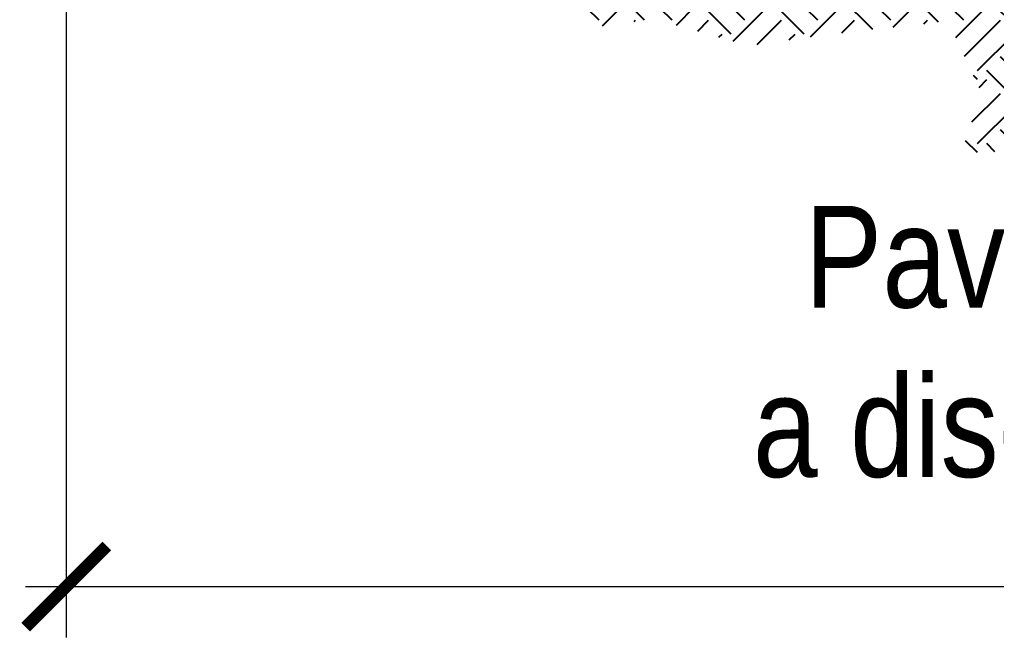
# Model space of a CAD drawing. Extents: x 604418 to 606014, y 1310869 to 1312555.
# Drawn here: x 605830.02 to 605850.35, y 1311205.25 to 1311218.1 of the extents above; entities that cross this region are included whole.
import ezdxf

# ---------------------------------------------------------------- set-up
doc = ezdxf.new("R2010")
doc.units = 0
doc.header["$MEASUREMENT"] = 0
doc.layers.get('0').update_dxf_attribs({"color": 10})
doc.layers.add('1 Calles', color=7, linetype='Continuous')
doc.styles.add('narrow', font='ARIALN.TTF')
doc.dimstyles.new('1-100', dxfattribs={"dimtxt": 0.25, "dimasz": 0.2, "dimexe": 0.125, "dimexo": 0.25, "dimgap": 0.05, "dimtad": 1, "dimzin": 1, "dimdsep": 46, "dimtxsty": 'narrow', "dimblk": 'ARCHTICK', "dimcen": 0.2, "dimdle": 0.1, "dimclrd": 256, "dimclre": 256, "dimclrt": 7, "dimadec": 0, "dimazin": 0, "dimtfac": 1, "dimtmove": 2, "dimatfit": 3, "dimfxl": 1, "dimlwd": 13, "dimlwe": 13, "dimarcsym": 0})

# ---------------------------------------------------------------- blocks, each defined once
blk = doc.blocks.new('_ArchTick')
at = {"color": 0, "linetype": 'ByBlock', "const_width": 0.15}
blk.add_lwpolyline([(-0.5, -0.5), (0.5, 0.5)], dxfattribs=at)
blk = doc.blocks.new('*D1929')
at = {"layer": '1 Calles', "lineweight": 13, "transparency": 16777216}
for p, q in [((370337.3774, 310820.1741), (370337.3774, 310817.6452)), ((370349.3774, 310820.1741), (370349.3774, 310817.6452)), ((370337.2774, 310817.7702), (370349.4774, 310817.7702))]:
    blk.add_line(p, q, dxfattribs=at)
at = {"layer": 'Defpoints', "color": 0, "transparency": 16777216}
for p in [(370337.3774, 310820.4241), (370349.3774, 310820.4241), (370349.3774, 310817.7702)]:
    blk.add_point(p, dxfattribs=at)
at = {"layer": '1 Calles', "lineweight": 13, "transparency": 16777216, "xscale": 0.2, "yscale": 0.2, "zscale": 0.2, "rotation": 180}
blk.add_blockref('_ArchTick', (370337.3774, 310817.7702), dxfattribs=at)
at = {"layer": '1 Calles', "lineweight": 13, "transparency": 16777216, "xscale": 0.2, "yscale": 0.2, "zscale": 0.2}
blk.add_blockref('_ArchTick', (370349.3774, 310817.7702), dxfattribs=at)
at = {"layer": '1 Calles', "color": 7, "transparency": 16777216, "insert": (370343.3774, 310817.9479), "char_height": 0.25, "attachment_point": 5, "style": 'narrow'}
blk.add_mtext('12.00', dxfattribs=at)
blk = doc.blocks.new('callesec')
h = blk.add_hatch()
h.set_pattern_fill('EARTH', color=84, scale=0.02, angle=45, style=0)
h.set_pattern_definition([(45, (-370633.40574, -310809.25316), (1e-17, 0.17960512242), [0.127, -0.127]), (45, (-370633.43941, -310809.21948), (1e-17, 0.17960512242), [0.127, -0.127]), (45, (-370633.47309, -310809.1858), (1e-17, 0.17960512242), [0.127, -0.127]), (135, (-370633.47309, -310809.16335), (-0.17960512242, 1e-17), [0.127, -0.127]), (135, (-370633.43941, -310809.12968), (-0.17960512242, 1e-17), [0.127, -0.127]), (135, (-370633.40574, -310809.096), (-0.17960512242, 1e-17), [0.127, -0.127])])
h.paths.add_polyline_path([(-3.6396, 1.5718), (-4.833, 1.5718), (-4.7063, 1.4424), (-4.541, 1.4644), (-4.3097, 1.3984), (-4.1169, 1.4259), (-3.8194, 1.4589), (-3.7368, 1.2828), (-3.7863, 1.1342), (-3.5219, 1.1452), (-3.4146, 1.2718), (-3.6396, 1.2718)])
at = {"insert": (-2.819, 1.0046), "char_height": 0.25, "width": 1.554458, "attachment_point": 3, "style": 'narrow'}
blk.add_mtext('Pavimento a diseñarse', dxfattribs=at)
at = {"layer": '1 Calles'}
dim = blk.add_linear_dim(base=(6.0104, 0.0682), p1=(-5.9896, 2.7221), p2=(6.0104, 2.7221), dimstyle='1-100', dxfattribs=at)
dim.commit()
dim.dimension.update_dxf_attribs({"geometry": '*D1929', "text_midpoint": (0.0104, 0.2458), "insert": (-370343.367, -310817.702)})

msp = doc.modelspace()

# ---------------------------------------------------------------- block references
at = {"layer": '1 Calles', "xscale": 8.455925203723707, "yscale": 8.455925203723707, "zscale": 8.455925203723707}
msp.add_blockref('callesec', (605881.641, 1311205.734), dxfattribs=at)

doc.saveas('drawing.dxf')
